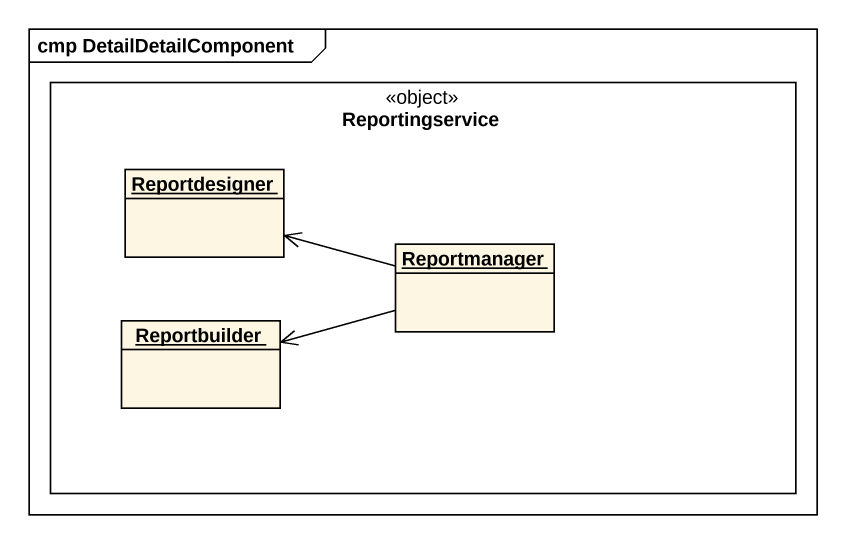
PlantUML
@startuml
mainframe cmp DetailDetailComponent
hide circle
hide empty members
rectangle Reportingservice <<object>> {
  object Reportdesigner
  object Reportmanager
  object Reportbuilder
}
Reportmanager -left-> Reportdesigner
Reportmanager -left-> Reportbuilder
@enduml
